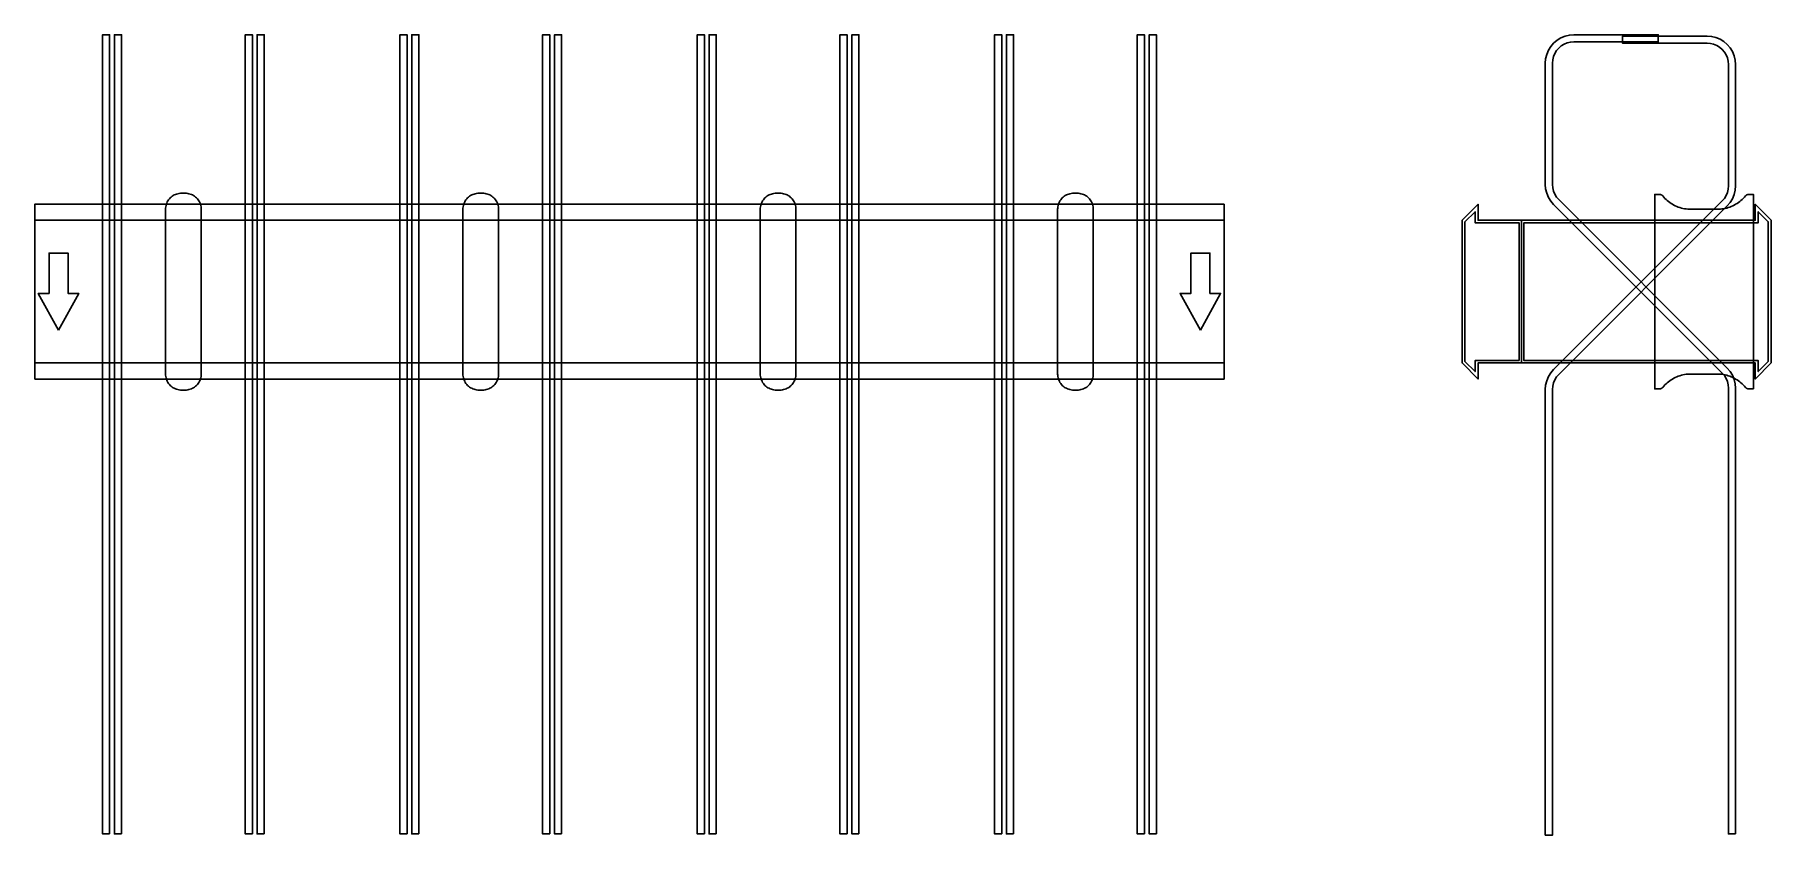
# Model space of a CAD drawing. Extents: x 0 to 1460, y -457 to 216.
import ezdxf

# ---------------------------------------------------------------- set-up
doc = ezdxf.new("R2010")
doc.units = 0
doc.layers.add('Halfen', color=7, linetype='CONTINUOUS')

msp = doc.modelspace()

# ---------------------------------------------------------------- linework, layer by layer
at = {"layer": 'Halfen', "color": 7}
for points in [[(63, -456.177), (63, 216.147), (57, 216.147), (57, -456.177)], [(73, -456.177), (73, 216.147), (67, 216.147), (67, -456.177)], [(183, -456.177), (183, 216.147), (177, 216.147), (177, -456.177)], [(193, -456.177), (193, 216.147), (187, 216.147), (187, -456.177)], [(313, -456.177), (313, 216.147), (307, 216.147), (307, -456.177)], [(323, -456.177), (323, 216.147), (317, 216.147), (317, -456.177)], [(433, -456.177), (433, 216.147), (427, 216.147), (427, -456.177)], [(443, -456.177), (443, 216.147), (437, 216.147), (437, -456.177)], [(563, -456.177), (563, 216.147), (557, 216.147), (557, -456.177)], [(573, -456.177), (573, 216.147), (567, 216.147), (567, -456.177)], [(683, -456.177), (683, 216.147), (677, 216.147), (677, -456.177)], [(693, -456.177), (693, 216.147), (687, 216.147), (687, -456.177)], [(813, -456.177), (813, 216.147), (807, 216.147), (807, -456.177)], [(823, -456.177), (823, 216.147), (817, 216.147), (817, -456.177)], [(933, -456.177), (933, 216.147), (927, 216.147), (927, -456.177)], [(943, -456.177), (943, 216.147), (937, 216.147), (937, -456.177)], [(1430, -456.177), (1430, -81.213), (1429.705, -77.459), (1428.825, -73.797), (1427.384, -70.317), (1425.416, -67.106), (1422.971, -64.243), (1281.272, 77.456), (1279.438, 79.604), (1277.962, 82.012), (1276.881, 84.621), (1276.222, 87.368), (1276, 90.184), (1276, 192.147), (1276.222, 194.963), (1276.881, 197.71), (1277.962, 200.319), (1279.438, 202.728), (1281.272, 204.875), (1283.42, 206.71), (1285.828, 208.186), (1288.438, 209.266), (1291.184, 209.926), (1294, 210.147), (1365, 210.147), (1365, 216.147), (1294, 216.147), (1290.246, 215.852), (1286.584, 214.973), (1283.104, 213.532), (1279.893, 211.564), (1277.029, 209.118), (1274.584, 206.254), (1272.616, 203.043), (1271.175, 199.564), (1270.295, 195.902), (1270, 192.147), (1270, 90.184), (1270.295, 86.429), (1271.175, 82.767), (1272.616, 79.288), (1274.584, 76.077), (1277.029, 73.213), (1418.728, -68.485), (1420.562, -70.633), (1422.038, -73.041), (1423.119, -75.651), (1423.778, -78.397), (1424, -81.213), (1424, -456.177)], [(1270, -457.324), (1270, -82.361), (1270.295, -78.606), (1271.175, -74.944), (1272.616, -71.465), (1274.584, -68.254), (1277.029, -65.39), (1418.728, 76.308), (1420.562, 78.456), (1422.038, 80.865), (1423.119, 83.474), (1423.778, 86.221), (1424, 89.036), (1424, 191), (1423.778, 193.816), (1423.119, 196.562), (1422.038, 199.172), (1420.562, 201.58), (1418.728, 203.728), (1416.58, 205.562), (1414.172, 207.038), (1411.562, 208.119), (1408.816, 208.778), (1406, 209), (1335, 209), (1335, 215), (1406, 215), (1409.754, 214.705), (1413.416, 213.825), (1416.896, 212.384), (1420.107, 210.416), (1422.971, 207.971), (1425.416, 205.107), (1427.384, 201.896), (1428.825, 198.416), (1429.705, 194.754), (1430, 191), (1430, 89.036), (1429.705, 85.282), (1428.825, 81.62), (1427.384, 78.141), (1425.416, 74.929), (1422.971, 72.066), (1281.272, -69.633), (1279.438, -71.78), (1277.962, -74.189), (1276.881, -76.798), (1276.222, -79.545), (1276, -82.361), (1276, -457.324)], [(0, -73.5), (1000, -73.5), (1000, 73.5), (0, 73.5)], [(140, -69.3), (140, -56.8), (140, 69.3), (139.958, 70.359), (139.834, 71.412), (139.627, 72.452), (139.339, 73.472), (138.972, 74.466), (138.529, 75.429), (138.011, 76.354), (137.422, 77.235), (136.765, 78.068), (136.046, 78.846), (135.268, 79.565), (134.435, 80.222), (133.554, 80.811), (132.629, 81.329), (131.666, 81.772), (130.672, 82.139), (129.652, 82.427), (128.612, 82.634), (127.559, 82.758), (126.5, 82.8), (123.5, 82.8), (122.441, 82.758), (121.388, 82.634), (120.348, 82.427), (119.328, 82.139), (118.334, 81.772), (117.371, 81.329), (116.446, 80.811), (115.565, 80.222), (114.732, 79.565), (113.954, 78.846), (113.235, 78.068), (112.578, 77.235), (111.989, 76.354), (111.471, 75.429), (111.028, 74.466), (110.661, 73.472), (110.373, 72.452), (110.166, 71.412), (110.042, 70.359), (110, 69.3), (110, -56.8), (110, -69.3), (110.042, -70.359), (110.166, -71.412), (110.373, -72.452), (110.661, -73.472), (111.028, -74.466), (111.471, -75.429), (111.989, -76.354), (112.578, -77.235), (113.235, -78.068), (113.954, -78.846), (114.732, -79.565), (115.565, -80.222), (116.446, -80.811), (117.371, -81.329), (118.334, -81.772), (119.328, -82.139), (120.348, -82.427), (121.388, -82.634), (122.441, -82.758), (123.5, -82.8), (126.5, -82.8), (127.559, -82.758), (128.612, -82.634), (129.652, -82.427), (130.672, -82.139), (131.666, -81.772), (132.629, -81.329), (133.554, -80.811), (134.435, -80.222), (135.268, -79.565), (136.046, -78.846), (136.765, -78.068), (137.422, -77.235), (138.011, -76.354), (138.529, -75.429), (138.972, -74.466), (139.339, -73.472), (139.627, -72.452), (139.834, -71.412), (139.958, -70.359), (140, -69.3)], [(390, -69.3), (390, -56.8), (390, 69.3), (389.958, 70.359), (389.834, 71.412), (389.627, 72.452), (389.339, 73.472), (388.972, 74.466), (388.529, 75.429), (388.011, 76.354), (387.422, 77.235), (386.765, 78.068), (386.046, 78.846), (385.268, 79.565), (384.435, 80.222), (383.554, 80.811), (382.629, 81.329), (381.666, 81.772), (380.672, 82.139), (379.652, 82.427), (378.612, 82.634), (377.559, 82.758), (376.5, 82.8), (373.5, 82.8), (372.441, 82.758), (371.388, 82.634), (370.348, 82.427), (369.328, 82.139), (368.334, 81.772), (367.371, 81.329), (366.446, 80.811), (365.565, 80.222), (364.732, 79.565), (363.954, 78.846), (363.235, 78.068), (362.578, 77.235), (361.989, 76.354), (361.471, 75.429), (361.028, 74.466), (360.661, 73.472), (360.373, 72.452), (360.166, 71.412), (360.042, 70.359), (360, 69.3), (360, -56.8), (360, -69.3), (360.042, -70.359), (360.166, -71.412), (360.373, -72.452), (360.661, -73.472), (361.028, -74.466), (361.471, -75.429), (361.989, -76.354), (362.578, -77.235), (363.235, -78.068), (363.954, -78.846), (364.732, -79.565), (365.565, -80.222), (366.446, -80.811), (367.371, -81.329), (368.334, -81.772), (369.328, -82.139), (370.348, -82.427), (371.388, -82.634), (372.441, -82.758), (373.5, -82.8), (376.5, -82.8), (377.559, -82.758), (378.612, -82.634), (379.652, -82.427), (380.672, -82.139), (381.666, -81.772), (382.629, -81.329), (383.554, -80.811), (384.435, -80.222), (385.268, -79.565), (386.046, -78.846), (386.765, -78.068), (387.422, -77.235), (388.011, -76.354), (388.529, -75.429), (388.972, -74.466), (389.339, -73.472), (389.627, -72.452), (389.834, -71.412), (389.958, -70.359), (390, -69.3)], [(640, -69.3), (640, -56.8), (640, 69.3), (639.958, 70.359), (639.834, 71.412), (639.627, 72.452), (639.339, 73.472), (638.972, 74.466), (638.529, 75.429), (638.011, 76.354), (637.422, 77.235), (636.765, 78.068), (636.046, 78.846), (635.268, 79.565), (634.435, 80.222), (633.554, 80.811), (632.629, 81.329), (631.666, 81.772), (630.672, 82.139), (629.652, 82.427), (628.612, 82.634), (627.559, 82.758), (626.5, 82.8), (623.5, 82.8), (622.441, 82.758), (621.388, 82.634), (620.348, 82.427), (619.328, 82.139), (618.334, 81.772), (617.371, 81.329), (616.446, 80.811), (615.565, 80.222), (614.732, 79.565), (613.954, 78.846), (613.235, 78.068), (612.578, 77.235), (611.989, 76.354), (611.471, 75.429), (611.028, 74.466), (610.661, 73.472), (610.373, 72.452), (610.166, 71.412), (610.042, 70.359), (610, 69.3), (610, -56.8), (610, -69.3), (610.042, -70.359), (610.166, -71.412), (610.373, -72.452), (610.661, -73.472), (611.028, -74.466), (611.471, -75.429), (611.989, -76.354), (612.578, -77.235), (613.235, -78.068), (613.954, -78.846), (614.732, -79.565), (615.565, -80.222), (616.446, -80.811), (617.371, -81.329), (618.334, -81.772), (619.328, -82.139), (620.348, -82.427), (621.388, -82.634), (622.441, -82.758), (623.5, -82.8), (626.5, -82.8), (627.559, -82.758), (628.612, -82.634), (629.652, -82.427), (630.672, -82.139), (631.666, -81.772), (632.629, -81.329), (633.554, -80.811), (634.435, -80.222), (635.268, -79.565), (636.046, -78.846), (636.765, -78.068), (637.422, -77.235), (638.011, -76.354), (638.529, -75.429), (638.972, -74.466), (639.339, -73.472), (639.627, -72.452), (639.834, -71.412), (639.958, -70.359), (640, -69.3)], [(890, -69.3), (890, -56.8), (890, 69.3), (889.958, 70.359), (889.834, 71.412), (889.627, 72.452), (889.339, 73.472), (888.972, 74.466), (888.529, 75.429), (888.011, 76.354), (887.422, 77.235), (886.765, 78.068), (886.046, 78.846), (885.268, 79.565), (884.435, 80.222), (883.554, 80.811), (882.629, 81.329), (881.666, 81.772), (880.672, 82.139), (879.652, 82.427), (878.612, 82.634), (877.559, 82.758), (876.5, 82.8), (873.5, 82.8), (872.441, 82.758), (871.388, 82.634), (870.348, 82.427), (869.328, 82.139), (868.334, 81.772), (867.371, 81.329), (866.446, 80.811), (865.565, 80.222), (864.732, 79.565), (863.954, 78.846), (863.235, 78.068), (862.578, 77.235), (861.989, 76.354), (861.471, 75.429), (861.028, 74.466), (860.661, 73.472), (860.373, 72.452), (860.166, 71.412), (860.042, 70.359), (860, 69.3), (860, -56.8), (860, -69.3), (860.042, -70.359), (860.166, -71.412), (860.373, -72.452), (860.661, -73.472), (861.028, -74.466), (861.471, -75.429), (861.989, -76.354), (862.578, -77.235), (863.235, -78.068), (863.954, -78.846), (864.732, -79.565), (865.565, -80.222), (866.446, -80.811), (867.371, -81.329), (868.334, -81.772), (869.328, -82.139), (870.348, -82.427), (871.388, -82.634), (872.441, -82.758), (873.5, -82.8), (876.5, -82.8), (877.559, -82.758), (878.612, -82.634), (879.652, -82.427), (880.672, -82.139), (881.666, -81.772), (882.629, -81.329), (883.554, -80.811), (884.435, -80.222), (885.268, -79.565), (886.046, -78.846), (886.765, -78.068), (887.422, -77.235), (888.011, -76.354), (888.529, -75.429), (888.972, -74.466), (889.339, -73.472), (889.627, -72.452), (889.834, -71.412), (889.958, -70.359), (890, -69.3)], [(1250, -60), (1250, 60), (1213.5, 60), (1213.5, 73.5), (1200, 60), (1200, -60), (1213.5, -73.5), (1213.5, -60)], [(1460, -60), (1460, 60), (1446.5, 73.5), (1446.5, 60), (1250, 60), (1250, -60), (1446.5, -60), (1446.5, -73.5)], [(1445, -81.8), (1445, 81.8), (1441, 81.8), (1440.846, 81.797), (1440.691, 81.786), (1440.538, 81.769), (1440.385, 81.746), (1440.234, 81.715), (1440.084, 81.678), (1439.936, 81.634), (1439.789, 81.584), (1439.646, 81.527), (1439.505, 81.464), (1439.366, 81.395), (1439.231, 81.32), (1439.1, 81.239), (1438.972, 81.153), (1438.848, 81.06), (1438.728, 80.963), (1438.613, 80.86), (1438.502, 80.752), (1438.397, 80.639), (1438.296, 80.522), (1437.41, 79.491), (1436.479, 78.5), (1435.505, 77.551), (1434.491, 76.646), (1433.437, 75.787), (1432.347, 74.975), (1431.222, 74.211), (1430.064, 73.499), (1428.876, 72.838), (1427.66, 72.23), (1426.418, 71.676), (1425.153, 71.178), (1423.867, 70.736), (1422.563, 70.351), (1421.243, 70.024), (1419.911, 69.756), (1418.567, 69.547), (1417.216, 69.397), (1415.859, 69.307), (1414.5, 69.277), (1392.5, 69.277), (1391.141, 69.307), (1389.784, 69.397), (1388.433, 69.547), (1387.089, 69.756), (1385.757, 70.024), (1384.437, 70.351), (1383.133, 70.736), (1381.847, 71.178), (1380.582, 71.676), (1379.34, 72.23), (1378.124, 72.838), (1376.936, 73.499), (1375.778, 74.211), (1374.653, 74.975), (1373.563, 75.787), (1372.509, 76.646), (1371.495, 77.551), (1370.521, 78.5), (1369.59, 79.491), (1368.704, 80.522), (1368.603, 80.639), (1368.498, 80.752), (1368.387, 80.86), (1368.272, 80.963), (1368.152, 81.06), (1368.028, 81.153), (1367.9, 81.239), (1367.769, 81.32), (1367.634, 81.395), (1367.495, 81.464), (1367.354, 81.527), (1367.211, 81.584), (1367.064, 81.634), (1366.916, 81.678), (1366.766, 81.715), (1366.615, 81.746), (1366.462, 81.769), (1366.309, 81.786), (1366.154, 81.797), (1366, 81.8), (1362, 81.8), (1362, -81.8), (1366, -81.8), (1366.154, -81.797), (1366.309, -81.786), (1366.462, -81.769), (1366.615, -81.746), (1366.766, -81.715), (1366.916, -81.678), (1367.064, -81.634), (1367.211, -81.584), (1367.354, -81.527), (1367.495, -81.464), (1367.634, -81.395), (1367.769, -81.32), (1367.9, -81.239), (1368.028, -81.153), (1368.152, -81.06), (1368.272, -80.963), (1368.387, -80.86), (1368.498, -80.752), (1368.603, -80.639), (1368.704, -80.522), (1369.59, -79.491), (1370.521, -78.5), (1371.495, -77.551), (1372.509, -76.646), (1373.563, -75.787), (1374.653, -74.975), (1375.778, -74.211), (1376.936, -73.499), (1378.124, -72.838), (1379.34, -72.23), (1380.582, -71.676), (1381.847, -71.178), (1383.133, -70.736), (1384.437, -70.351), (1385.757, -70.024), (1387.089, -69.756), (1388.433, -69.547), (1389.784, -69.397), (1391.141, -69.307), (1392.5, -69.277), (1414.5, -69.277), (1415.859, -69.307), (1417.216, -69.397), (1418.567, -69.547), (1419.911, -69.756), (1421.243, -70.024), (1422.563, -70.351), (1423.867, -70.736), (1425.153, -71.178), (1426.418, -71.676), (1427.66, -72.23), (1428.876, -72.838), (1430.064, -73.499), (1431.222, -74.211), (1432.347, -74.975), (1433.437, -75.787), (1434.491, -76.646), (1435.505, -77.551), (1436.479, -78.5), (1437.41, -79.491), (1438.296, -80.522), (1438.397, -80.639), (1438.502, -80.752), (1438.613, -80.86), (1438.728, -80.963), (1438.848, -81.06), (1438.972, -81.153), (1439.1, -81.239), (1439.231, -81.32), (1439.366, -81.395), (1439.505, -81.464), (1439.646, -81.527), (1439.789, -81.584), (1439.936, -81.634), (1440.084, -81.678), (1440.234, -81.715), (1440.385, -81.746), (1440.538, -81.769), (1440.691, -81.786), (1440.846, -81.797), (1441, -81.8)], [(0, -60), (1000, -60), (1000, 60), (0, 60)], [(1248, -58), (1248, 58), (1211, 58), (1211, 67.25), (1202.5, 58.75), (1202.5, -58.75), (1211, -67.25), (1211, -58)], [(1457.5, -58.75), (1457.5, 58.75), (1449, 67.25), (1449, 58), (1252, 58), (1252, -58), (1449, -58), (1449, -67.25)], [(20, -32.5), (37, -1.5), (28, -1.5), (28, 32.5), (12, 32.5), (12, -1.5), (3, -1.5)], [(980, -32.5), (997, -1.5), (988, -1.5), (988, 32.5), (972, 32.5), (972, -1.5), (963, -1.5)]]:
    msp.add_lwpolyline(points, close=True, dxfattribs=at)

doc.saveas('drawing.dxf')
